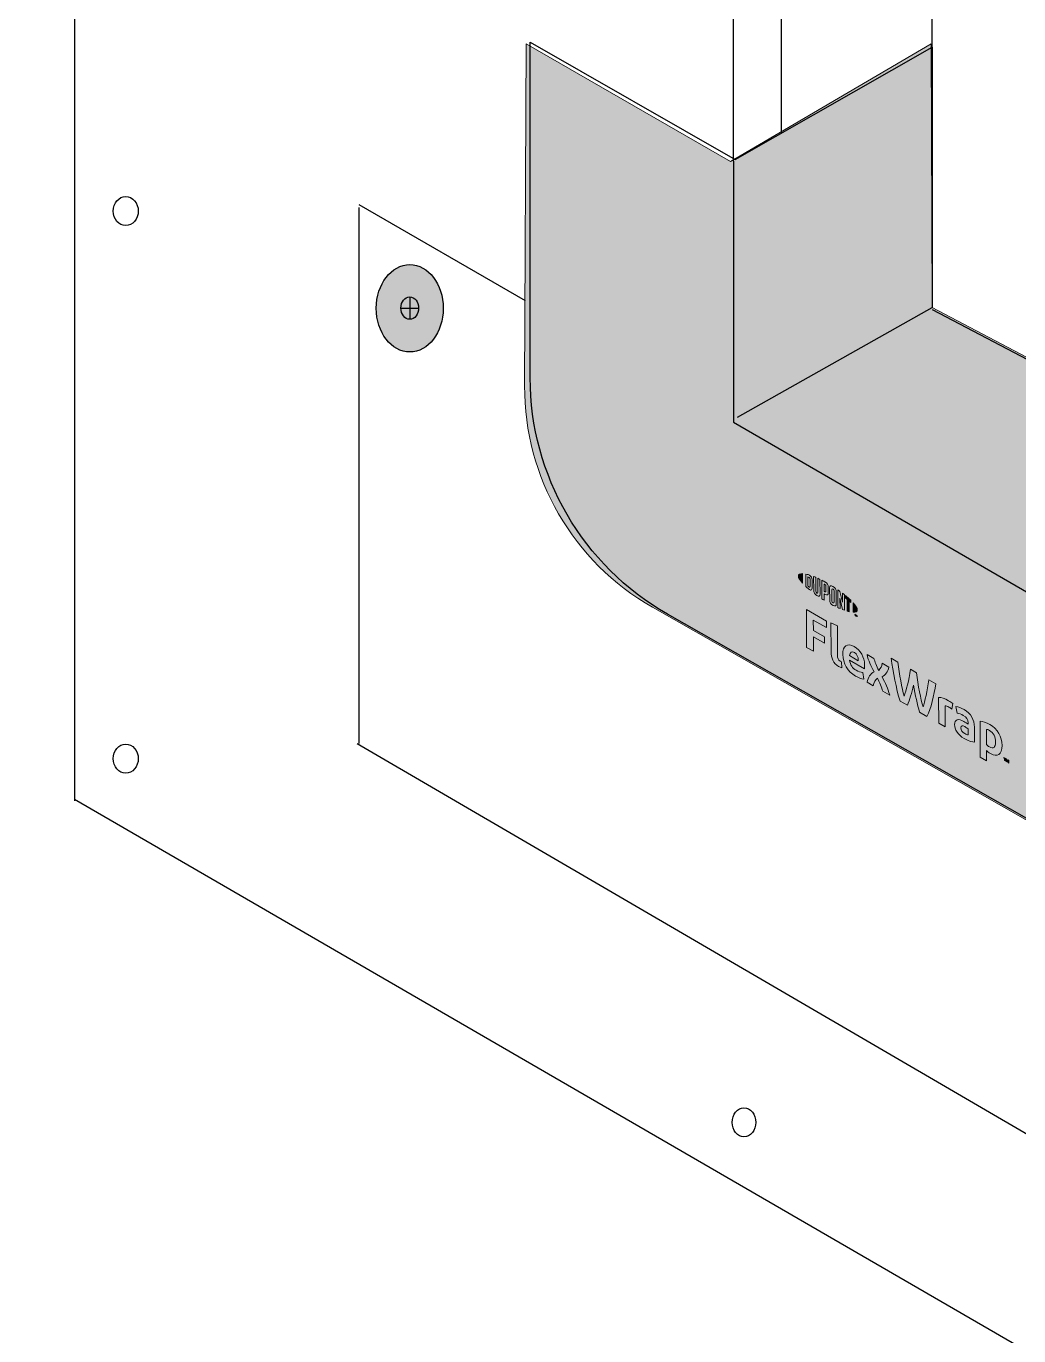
# Model space of a CAD drawing. Header units: inches. Extents: x -20.7 to 75.7, y -15.1 to 19.1.
# Drawn here: x 10.378 to 11.888, y 5.288 to 7.279 of the extents above; entities that cross this region are included whole.
import ezdxf

# ---------------------------------------------------------------- set-up
doc = ezdxf.new("R2010")
doc.units = ezdxf.units.IN
doc.header["$MEASUREMENT"] = 0
for name, color, linetype, lineweight in [('.ATI-HATCH', 7, 'Continuous', 0), ('G-ANNO-TTLB', 7, 'Continuous', 0), ('TYVEK', 7, 'Continuous', 0)]:
    doc.layers.add(name, color=color, linetype=linetype, lineweight=lineweight)

# ---------------------------------------------------------------- blocks, each defined once
blk = doc.blocks.new('Block_55')
at = {"layer": 'TYVEK', "color": 252, "lineweight": 25, "true_color": 0x838484}
for centre in [(10.5293, 6.9979), (10.5293, 6.1656)]:
    blk.add_ellipse(centre, major_axis=(0, 0.0221), ratio=0.86328, dxfattribs=at)
blk = doc.blocks.new('Block_79')
at = {"layer": 'TYVEK', "color": 18, "lineweight": 25, "true_color": 0x000000}
for points in [[(10.4677, 7.168)], [(11.7966, 6.3987)]]:
    blk.add_lwpolyline(points, dxfattribs=at)
blk = doc.blocks.new('Block_81')
at = {"layer": 'TYVEK', "true_color": 0x000000, "transparency": 33554687}
h = blk.add_hatch(color=18, dxfattribs=at)
h.dxf.hatch_style = 2
edge = h.paths.add_edge_path()
edge.add_spline(control_points=[(11.5649, 6.3346), (11.5649, 6.3346), (11.5648, 6.3921), (11.5648, 6.3921), (11.5648, 6.3921), (11.5952, 6.3747), (11.5952, 6.3747), (11.5952, 6.3747), (11.5952, 6.3647), (11.5952, 6.3647), (11.5952, 6.3647), (11.575, 6.3763), (11.575, 6.3763), (11.575, 6.3763), (11.5751, 6.3606), (11.5751, 6.3606), (11.5751, 6.3606), (11.592, 6.3509), (11.592, 6.3509), (11.592, 6.3509), (11.592, 6.3409), (11.592, 6.3409), (11.592, 6.3409), (11.5751, 6.3506), (11.5751, 6.3506), (11.5751, 6.3506), (11.5751, 6.3288), (11.5751, 6.3288), (11.5751, 6.3288), (11.5649, 6.3346), (11.5649, 6.3346)], knot_values=[0, 0, 0, 0, 1, 1, 1, 2, 2, 2, 3, 3, 3, 4, 4, 4, 5, 5, 5, 6, 6, 6, 7, 7, 7, 8, 8, 8, 9, 9, 9, 10, 10, 10, 10], degree=3, periodic=0)
h = blk.add_hatch(color=18, dxfattribs=at)
h.dxf.hatch_style = 2
edge = h.paths.add_edge_path()
edge.add_spline(control_points=[(11.6118, 6.3229), (11.6118, 6.3185), (11.6128, 6.3155), (11.6157, 6.3139), (11.6164, 6.3135), (11.6171, 6.3131), (11.6177, 6.3129), (11.6177, 6.3129), (11.6185, 6.3036), (11.6185, 6.3036), (11.6171, 6.304), (11.6149, 6.305), (11.6135, 6.3058), (11.6053, 6.3105), (11.602, 6.3185), (11.602, 6.3284), (11.602, 6.3284), (11.6019, 6.3722), (11.6019, 6.3722), (11.6019, 6.3722), (11.6117, 6.3673), (11.6117, 6.3673), (11.6117, 6.3673), (11.6118, 6.3229), (11.6118, 6.3229)], knot_values=[0, 0, 0, 0, 1, 1, 1, 2, 2, 2, 3, 3, 3, 4, 4, 4, 5, 5, 5, 6, 6, 6, 7, 7, 7, 8, 8, 8, 8], degree=3, periodic=0)
h = blk.add_hatch(color=18, dxfattribs=at)
h.dxf.hatch_style = 2
edge = h.paths.add_edge_path()
edge.add_spline(control_points=[(11.63, 6.3222), (11.63, 6.3222), (11.6435, 6.3144), (11.6435, 6.3144), (11.6435, 6.3144), (11.6435, 6.3154), (11.6435, 6.3154), (11.6435, 6.32), (11.6414, 6.3246), (11.6375, 6.3269), (11.6333, 6.3292), (11.6306, 6.3274), (11.63, 6.3222)], knot_values=[0, 0, 0, 0, 1, 1, 1, 2, 2, 2, 3, 3, 3, 4, 4, 4, 4], degree=3, periodic=0)
edge = h.paths.add_edge_path()
edge.add_spline(control_points=[(11.6517, 6.2866), (11.6485, 6.2868), (11.6439, 6.2883), (11.6392, 6.291), (11.6277, 6.2976), (11.6199, 6.3105), (11.6198, 6.3241), (11.6198, 6.3372), (11.627, 6.3419), (11.6374, 6.3359), (11.6468, 6.3305), (11.6529, 6.3194), (11.653, 6.3084), (11.653, 6.3059), (11.6528, 6.3039), (11.6527, 6.3023), (11.6527, 6.3023), (11.6302, 6.3152), (11.6302, 6.3152), (11.6311, 6.3081), (11.6345, 6.3032), (11.6402, 6.3), (11.6437, 6.298), (11.647, 6.2969), (11.6501, 6.2967), (11.6501, 6.2967), (11.6517, 6.2866), (11.6517, 6.2866)], knot_values=[0, 0, 0, 0, 1, 1, 1, 2, 2, 2, 3, 3, 3, 4, 4, 4, 5, 5, 5, 6, 6, 6, 7, 7, 7, 8, 8, 8, 9, 9, 9, 9], degree=3, periodic=0)
h = blk.add_hatch(color=18, dxfattribs=at)
h.dxf.hatch_style = 2
edge = h.paths.add_edge_path()
edge.add_spline(control_points=[(11.6675, 6.2977), (11.6627, 6.3065), (11.6589, 6.3144), (11.6567, 6.3239), (11.6567, 6.3239), (11.6673, 6.3178), (11.6673, 6.3178), (11.6682, 6.3135), (11.6714, 6.3062), (11.6745, 6.2997), (11.6772, 6.3027), (11.6794, 6.3062), (11.6799, 6.3105), (11.6799, 6.3105), (11.6899, 6.3048), (11.6899, 6.3048), (11.6881, 6.2973), (11.6849, 6.2931), (11.6796, 6.2899), (11.6848, 6.2803), (11.6883, 6.2725), (11.6912, 6.2621), (11.6912, 6.2621), (11.6806, 6.2682), (11.6806, 6.2682), (11.6791, 6.2737), (11.6755, 6.2819), (11.6725, 6.2881), (11.6698, 6.2852), (11.6672, 6.2817), (11.6663, 6.2764), (11.6663, 6.2764), (11.6567, 6.2819), (11.6567, 6.2819), (11.6585, 6.2894), (11.6618, 6.2941), (11.6675, 6.2977)], knot_values=[0, 0, 0, 0, 1, 1, 1, 2, 2, 2, 3, 3, 3, 4, 4, 4, 5, 5, 5, 6, 6, 6, 7, 7, 7, 8, 8, 8, 9, 9, 9, 10, 10, 10, 11, 11, 11, 12, 12, 12, 12], degree=3, periodic=0)
h = blk.add_hatch(color=18, dxfattribs=at)
h.dxf.hatch_style = 2
edge = h.paths.add_edge_path()
edge.add_spline(control_points=[(11.7508, 6.2853), (11.7508, 6.2853), (11.7612, 6.2793), (11.7612, 6.2793), (11.7586, 6.2618), (11.7539, 6.2419), (11.7479, 6.2296), (11.7479, 6.2296), (11.7367, 6.236), (11.7367, 6.236), (11.7332, 6.2483), (11.7301, 6.2621), (11.7274, 6.2771), (11.7247, 6.2652), (11.7217, 6.2549), (11.7181, 6.2467), (11.7181, 6.2467), (11.7069, 6.2531), (11.7069, 6.2531), (11.7012, 6.2721), (11.6961, 6.2976), (11.6934, 6.3183), (11.6934, 6.3183), (11.7037, 6.3124), (11.7037, 6.3124), (11.706, 6.2938), (11.71, 6.272), (11.713, 6.2607), (11.716, 6.2686), (11.7207, 6.2847), (11.7228, 6.3014), (11.7228, 6.3014), (11.7319, 6.2962), (11.7319, 6.2962), (11.7341, 6.2771), (11.7387, 6.2555), (11.7419, 6.2441), (11.7447, 6.2521), (11.7487, 6.2692), (11.7508, 6.2853)], knot_values=[0, 0, 0, 0, 1, 1, 1, 2, 2, 2, 3, 3, 3, 4, 4, 4, 5, 5, 5, 6, 6, 6, 7, 7, 7, 8, 8, 8, 9, 9, 9, 10, 10, 10, 11, 11, 11, 12, 12, 12, 13, 13, 13, 13], degree=3, periodic=0)
h = blk.add_hatch(color=18, dxfattribs=at)
h.dxf.hatch_style = 2
edge = h.paths.add_edge_path()
edge.add_spline(control_points=[(11.7806, 6.2537), (11.7832, 6.2522), (11.7856, 6.2505), (11.787, 6.2493), (11.787, 6.2493), (11.7856, 6.2408), (11.7856, 6.2408), (11.7844, 6.242), (11.7829, 6.243), (11.7814, 6.2439), (11.7788, 6.2454), (11.777, 6.2459), (11.7755, 6.2459), (11.7755, 6.2459), (11.7756, 6.2137), (11.7756, 6.2137), (11.7756, 6.2137), (11.7657, 6.2193), (11.7657, 6.2193), (11.7657, 6.2193), (11.7656, 6.2587), (11.7656, 6.2587), (11.7695, 6.2587), (11.7755, 6.2567), (11.7806, 6.2537)], knot_values=[0, 0, 0, 0, 1, 1, 1, 2, 2, 2, 3, 3, 3, 4, 4, 4, 5, 5, 5, 6, 6, 6, 7, 7, 7, 8, 8, 8, 8], degree=3, periodic=0)
h = blk.add_hatch(color=18, dxfattribs=at)
h.dxf.hatch_style = 2
edge = h.paths.add_edge_path()
edge.add_spline(control_points=[(11.8105, 6.2019), (11.8105, 6.2019), (11.8105, 6.2107), (11.8105, 6.2107), (11.8089, 6.212), (11.8072, 6.2133), (11.8054, 6.2143), (11.8022, 6.2161), (11.7996, 6.2161), (11.7996, 6.2123), (11.7996, 6.2088), (11.8018, 6.2058), (11.8055, 6.2036), (11.8077, 6.2024), (11.8095, 6.2019), (11.8105, 6.2019)], knot_values=[0, 0, 0, 0, 1, 1, 1, 2, 2, 2, 3, 3, 3, 4, 4, 4, 5, 5, 5, 5], degree=3, periodic=0)
edge = h.paths.add_edge_path()
edge.add_spline(control_points=[(11.8046, 6.1961), (11.7948, 6.2017), (11.7899, 6.21), (11.7899, 6.2174), (11.7898, 6.2255), (11.7956, 6.227), (11.8041, 6.2221), (11.8061, 6.221), (11.8087, 6.2192), (11.8105, 6.2178), (11.8105, 6.2178), (11.8105, 6.2198), (11.8105, 6.2198), (11.8105, 6.2248), (11.808, 6.2286), (11.8032, 6.2314), (11.8001, 6.2332), (11.7967, 6.2345), (11.7938, 6.2348), (11.7938, 6.2348), (11.792, 6.2447), (11.792, 6.2447), (11.7951, 6.2444), (11.8, 6.2426), (11.8043, 6.2401), (11.8148, 6.2341), (11.82, 6.2247), (11.82, 6.2136), (11.82, 6.2136), (11.8201, 6.1908), (11.8201, 6.1908), (11.8172, 6.1907), (11.8117, 6.192), (11.8046, 6.1961)], knot_values=[0, 0, 0, 0, 1, 1, 1, 2, 2, 2, 3, 3, 3, 4, 4, 4, 5, 5, 5, 6, 6, 6, 7, 7, 7, 8, 8, 8, 9, 9, 9, 10, 10, 10, 11, 11, 11, 11], degree=3, periodic=0)
h = blk.add_hatch(color=18, dxfattribs=at)
h.dxf.hatch_style = 2
edge = h.paths.add_edge_path()
edge.add_spline(control_points=[(11.843, 6.1834), (11.8492, 6.1798), (11.8521, 6.1825), (11.8521, 6.191), (11.8521, 6.1984), (11.8494, 6.2049), (11.8429, 6.2086), (11.8411, 6.2096), (11.8398, 6.2099), (11.8383, 6.2101), (11.8383, 6.2101), (11.8384, 6.1871), (11.8384, 6.1871), (11.8397, 6.1857), (11.8409, 6.1846), (11.843, 6.1834)], knot_values=[0, 0, 0, 0, 1, 1, 1, 2, 2, 2, 3, 3, 3, 4, 4, 4, 5, 5, 5, 5], degree=3, periodic=0)
edge = h.paths.add_edge_path()
edge.add_spline(control_points=[(11.8444, 6.1734), (11.8419, 6.1748), (11.8402, 6.1761), (11.8384, 6.1779), (11.8384, 6.1779), (11.8384, 6.1622), (11.8384, 6.1622), (11.8384, 6.1622), (11.8287, 6.1679), (11.8287, 6.1679), (11.8287, 6.1679), (11.8286, 6.2227), (11.8286, 6.2227), (11.8326, 6.2225), (11.8383, 6.2206), (11.8434, 6.2177), (11.8551, 6.211), (11.8621, 6.1987), (11.8621, 6.1856), (11.8621, 6.1721), (11.8555, 6.167), (11.8444, 6.1734)], knot_values=[0, 0, 0, 0, 1, 1, 1, 2, 2, 2, 3, 3, 3, 4, 4, 4, 5, 5, 5, 6, 6, 6, 7, 7, 7, 7], degree=3, periodic=0)
h = blk.add_hatch(color=18, dxfattribs=at)
h.dxf.hatch_style = 2
edge = h.paths.add_edge_path()
edge.add_spline(control_points=[(11.8691, 6.165), (11.8695, 6.1637), (11.8699, 6.1628), (11.8703, 6.1618), (11.8707, 6.1623), (11.871, 6.1629), (11.8713, 6.1637), (11.8713, 6.1637), (11.8724, 6.1631), (11.8724, 6.1631), (11.8724, 6.1631), (11.8724, 6.1588), (11.8724, 6.1588), (11.8724, 6.1588), (11.8715, 6.1594), (11.8715, 6.1594), (11.8715, 6.1594), (11.8715, 6.1613), (11.8715, 6.1613), (11.8715, 6.1613), (11.8715, 6.162), (11.8715, 6.162), (11.8712, 6.1615), (11.8709, 6.161), (11.8706, 6.1606), (11.8706, 6.1606), (11.8699, 6.161), (11.8699, 6.161), (11.8696, 6.1618), (11.8693, 6.1626), (11.869, 6.1635), (11.869, 6.1635), (11.869, 6.1627), (11.869, 6.1627), (11.869, 6.1627), (11.869, 6.1608), (11.869, 6.1608), (11.869, 6.1608), (11.8681, 6.1613), (11.8681, 6.1613), (11.8681, 6.1613), (11.8681, 6.1655), (11.8681, 6.1655), (11.8681, 6.1655), (11.8691, 6.165), (11.8691, 6.165)], knot_values=[0, 0, 0, 0, 1, 1, 1, 2, 2, 2, 3, 3, 3, 4, 4, 4, 5, 5, 5, 6, 6, 6, 7, 7, 7, 8, 8, 8, 9, 9, 9, 10, 10, 10, 11, 11, 11, 12, 12, 12, 13, 13, 13, 14, 14, 14, 15, 15, 15, 15], degree=3, periodic=0)
edge = h.paths.add_edge_path()
edge.add_spline(control_points=[(11.8657, 6.166), (11.8657, 6.166), (11.8647, 6.1665), (11.8647, 6.1665), (11.8647, 6.1665), (11.8647, 6.1675), (11.8647, 6.1675), (11.8647, 6.1675), (11.8677, 6.1658), (11.8677, 6.1658), (11.8677, 6.1658), (11.8677, 6.1648), (11.8677, 6.1648), (11.8677, 6.1648), (11.8667, 6.1654), (11.8667, 6.1654), (11.8667, 6.1654), (11.8667, 6.1621), (11.8667, 6.1621), (11.8667, 6.1621), (11.8657, 6.1627), (11.8657, 6.1627), (11.8657, 6.1627), (11.8657, 6.166), (11.8657, 6.166)], knot_values=[0, 0, 0, 0, 1, 1, 1, 2, 2, 2, 3, 3, 3, 4, 4, 4, 5, 5, 5, 6, 6, 6, 7, 7, 7, 8, 8, 8, 8], degree=3, periodic=0)
at = {"layer": 'TYVEK'}
for points, knots in [([(11.5649, 6.3346), (11.5649, 6.3346), (11.5648, 6.3921), (11.5648, 6.3921), (11.5648, 6.3921), (11.5952, 6.3747), (11.5952, 6.3747), (11.5952, 6.3747), (11.5952, 6.3647), (11.5952, 6.3647), (11.5952, 6.3647), (11.575, 6.3763), (11.575, 6.3763), (11.575, 6.3763), (11.5751, 6.3606), (11.5751, 6.3606), (11.5751, 6.3606), (11.592, 6.3509), (11.592, 6.3509), (11.592, 6.3509), (11.592, 6.3409), (11.592, 6.3409), (11.592, 6.3409), (11.5751, 6.3506), (11.5751, 6.3506), (11.5751, 6.3506), (11.5751, 6.3288), (11.5751, 6.3288), (11.5751, 6.3288), (11.5649, 6.3346), (11.5649, 6.3346)], [0, 0, 0, 0, 1, 1, 1, 2, 2, 2, 3, 3, 3, 4, 4, 4, 5, 5, 5, 6, 6, 6, 7, 7, 7, 8, 8, 8, 9, 9, 9, 10, 10, 10, 10]), ([(11.6118, 6.3229), (11.6118, 6.3185), (11.6128, 6.3155), (11.6157, 6.3139), (11.6164, 6.3135), (11.6171, 6.3131), (11.6177, 6.3129), (11.6177, 6.3129), (11.6185, 6.3036), (11.6185, 6.3036), (11.6171, 6.304), (11.6149, 6.305), (11.6135, 6.3058), (11.6053, 6.3105), (11.602, 6.3185), (11.602, 6.3284), (11.602, 6.3284), (11.6019, 6.3722), (11.6019, 6.3722), (11.6019, 6.3722), (11.6117, 6.3673), (11.6117, 6.3673), (11.6117, 6.3673), (11.6118, 6.3229), (11.6118, 6.3229)], [0, 0, 0, 0, 1, 1, 1, 2, 2, 2, 3, 3, 3, 4, 4, 4, 5, 5, 5, 6, 6, 6, 7, 7, 7, 8, 8, 8, 8]), ([(11.6517, 6.2866), (11.6485, 6.2868), (11.6439, 6.2883), (11.6392, 6.291), (11.6277, 6.2976), (11.6199, 6.3105), (11.6198, 6.3241), (11.6198, 6.3372), (11.627, 6.3419), (11.6374, 6.3359), (11.6468, 6.3305), (11.6529, 6.3194), (11.653, 6.3084), (11.653, 6.3059), (11.6528, 6.3039), (11.6527, 6.3023), (11.6527, 6.3023), (11.6302, 6.3152), (11.6302, 6.3152), (11.6311, 6.3081), (11.6345, 6.3032), (11.6402, 6.3), (11.6437, 6.298), (11.647, 6.2969), (11.6501, 6.2967), (11.6501, 6.2967), (11.6517, 6.2866), (11.6517, 6.2866)], [0, 0, 0, 0, 1, 1, 1, 2, 2, 2, 3, 3, 3, 4, 4, 4, 5, 5, 5, 6, 6, 6, 7, 7, 7, 8, 8, 8, 9, 9, 9, 9]), ([(11.63, 6.3222), (11.63, 6.3222), (11.6435, 6.3144), (11.6435, 6.3144), (11.6435, 6.3144), (11.6435, 6.3154), (11.6435, 6.3154), (11.6435, 6.32), (11.6414, 6.3246), (11.6375, 6.3269), (11.6333, 6.3292), (11.6306, 6.3274), (11.63, 6.3222)], [0, 0, 0, 0, 1, 1, 1, 2, 2, 2, 3, 3, 3, 4, 4, 4, 4]), ([(11.6675, 6.2977), (11.6627, 6.3065), (11.6589, 6.3144), (11.6567, 6.3239), (11.6567, 6.3239), (11.6673, 6.3178), (11.6673, 6.3178), (11.6682, 6.3135), (11.6714, 6.3062), (11.6745, 6.2997), (11.6772, 6.3027), (11.6794, 6.3062), (11.6799, 6.3105), (11.6799, 6.3105), (11.6899, 6.3048), (11.6899, 6.3048), (11.6881, 6.2973), (11.6849, 6.2931), (11.6796, 6.2899), (11.6848, 6.2803), (11.6883, 6.2725), (11.6912, 6.2621), (11.6912, 6.2621), (11.6806, 6.2682), (11.6806, 6.2682), (11.6791, 6.2737), (11.6755, 6.2819), (11.6725, 6.2881), (11.6698, 6.2852), (11.6672, 6.2817), (11.6663, 6.2764), (11.6663, 6.2764), (11.6567, 6.2819), (11.6567, 6.2819), (11.6585, 6.2894), (11.6618, 6.2941), (11.6675, 6.2977)], [0, 0, 0, 0, 1, 1, 1, 2, 2, 2, 3, 3, 3, 4, 4, 4, 5, 5, 5, 6, 6, 6, 7, 7, 7, 8, 8, 8, 9, 9, 9, 10, 10, 10, 11, 11, 11, 12, 12, 12, 12]), ([(11.7508, 6.2853), (11.7508, 6.2853), (11.7612, 6.2793), (11.7612, 6.2793), (11.7586, 6.2618), (11.7539, 6.2419), (11.7479, 6.2296), (11.7479, 6.2296), (11.7367, 6.236), (11.7367, 6.236), (11.7332, 6.2483), (11.7301, 6.2621), (11.7274, 6.2771), (11.7247, 6.2652), (11.7217, 6.2549), (11.7181, 6.2467), (11.7181, 6.2467), (11.7069, 6.2531), (11.7069, 6.2531), (11.7012, 6.2721), (11.6961, 6.2976), (11.6934, 6.3183), (11.6934, 6.3183), (11.7037, 6.3124), (11.7037, 6.3124), (11.706, 6.2938), (11.71, 6.272), (11.713, 6.2607), (11.716, 6.2686), (11.7207, 6.2847), (11.7228, 6.3014), (11.7228, 6.3014), (11.7319, 6.2962), (11.7319, 6.2962), (11.7341, 6.2771), (11.7387, 6.2555), (11.7419, 6.2441), (11.7447, 6.2521), (11.7487, 6.2692), (11.7508, 6.2853)], [0, 0, 0, 0, 1, 1, 1, 2, 2, 2, 3, 3, 3, 4, 4, 4, 5, 5, 5, 6, 6, 6, 7, 7, 7, 8, 8, 8, 9, 9, 9, 10, 10, 10, 11, 11, 11, 12, 12, 12, 13, 13, 13, 13]), ([(11.7806, 6.2537), (11.7832, 6.2522), (11.7856, 6.2505), (11.787, 6.2493), (11.787, 6.2493), (11.7856, 6.2408), (11.7856, 6.2408), (11.7844, 6.242), (11.7829, 6.243), (11.7814, 6.2439), (11.7788, 6.2454), (11.777, 6.2459), (11.7755, 6.2459), (11.7755, 6.2459), (11.7756, 6.2137), (11.7756, 6.2137), (11.7756, 6.2137), (11.7657, 6.2193), (11.7657, 6.2193), (11.7657, 6.2193), (11.7656, 6.2587), (11.7656, 6.2587), (11.7695, 6.2587), (11.7755, 6.2567), (11.7806, 6.2537)], [0, 0, 0, 0, 1, 1, 1, 2, 2, 2, 3, 3, 3, 4, 4, 4, 5, 5, 5, 6, 6, 6, 7, 7, 7, 8, 8, 8, 8]), ([(11.8046, 6.1961), (11.7948, 6.2017), (11.7899, 6.21), (11.7899, 6.2174), (11.7898, 6.2255), (11.7956, 6.227), (11.8041, 6.2221), (11.8061, 6.221), (11.8087, 6.2192), (11.8105, 6.2178), (11.8105, 6.2178), (11.8105, 6.2198), (11.8105, 6.2198), (11.8105, 6.2248), (11.808, 6.2286), (11.8032, 6.2314), (11.8001, 6.2332), (11.7967, 6.2345), (11.7938, 6.2348), (11.7938, 6.2348), (11.792, 6.2447), (11.792, 6.2447), (11.7951, 6.2444), (11.8, 6.2426), (11.8043, 6.2401), (11.8148, 6.2341), (11.82, 6.2247), (11.82, 6.2136), (11.82, 6.2136), (11.8201, 6.1908), (11.8201, 6.1908), (11.8172, 6.1907), (11.8117, 6.192), (11.8046, 6.1961)], [0, 0, 0, 0, 1, 1, 1, 2, 2, 2, 3, 3, 3, 4, 4, 4, 5, 5, 5, 6, 6, 6, 7, 7, 7, 8, 8, 8, 9, 9, 9, 10, 10, 10, 11, 11, 11, 11]), ([(11.8105, 6.2019), (11.8105, 6.2019), (11.8105, 6.2107), (11.8105, 6.2107), (11.8089, 6.212), (11.8072, 6.2133), (11.8054, 6.2143), (11.8022, 6.2161), (11.7996, 6.2161), (11.7996, 6.2123), (11.7996, 6.2088), (11.8018, 6.2058), (11.8055, 6.2036), (11.8077, 6.2024), (11.8095, 6.2019), (11.8105, 6.2019)], [0, 0, 0, 0, 1, 1, 1, 2, 2, 2, 3, 3, 3, 4, 4, 4, 5, 5, 5, 5]), ([(11.8444, 6.1734), (11.8419, 6.1748), (11.8402, 6.1761), (11.8384, 6.1779), (11.8384, 6.1779), (11.8384, 6.1622), (11.8384, 6.1622), (11.8384, 6.1622), (11.8287, 6.1679), (11.8287, 6.1679), (11.8287, 6.1679), (11.8286, 6.2227), (11.8286, 6.2227), (11.8326, 6.2225), (11.8383, 6.2206), (11.8434, 6.2177), (11.8551, 6.211), (11.8621, 6.1987), (11.8621, 6.1856), (11.8621, 6.1721), (11.8555, 6.167), (11.8444, 6.1734)], [0, 0, 0, 0, 1, 1, 1, 2, 2, 2, 3, 3, 3, 4, 4, 4, 5, 5, 5, 6, 6, 6, 7, 7, 7, 7]), ([(11.843, 6.1834), (11.8492, 6.1798), (11.8521, 6.1825), (11.8521, 6.191), (11.8521, 6.1984), (11.8494, 6.2049), (11.8429, 6.2086), (11.8411, 6.2096), (11.8398, 6.2099), (11.8383, 6.2101), (11.8383, 6.2101), (11.8384, 6.1871), (11.8384, 6.1871), (11.8397, 6.1857), (11.8409, 6.1846), (11.843, 6.1834)], [0, 0, 0, 0, 1, 1, 1, 2, 2, 2, 3, 3, 3, 4, 4, 4, 5, 5, 5, 5]), ([(11.8657, 6.166), (11.8657, 6.166), (11.8647, 6.1665), (11.8647, 6.1665), (11.8647, 6.1665), (11.8647, 6.1675), (11.8647, 6.1675), (11.8647, 6.1675), (11.8677, 6.1658), (11.8677, 6.1658), (11.8677, 6.1658), (11.8677, 6.1648), (11.8677, 6.1648), (11.8677, 6.1648), (11.8667, 6.1654), (11.8667, 6.1654), (11.8667, 6.1654), (11.8667, 6.1621), (11.8667, 6.1621), (11.8667, 6.1621), (11.8657, 6.1627), (11.8657, 6.1627), (11.8657, 6.1627), (11.8657, 6.166), (11.8657, 6.166)], [0, 0, 0, 0, 1, 1, 1, 2, 2, 2, 3, 3, 3, 4, 4, 4, 5, 5, 5, 6, 6, 6, 7, 7, 7, 8, 8, 8, 8]), ([(11.8691, 6.165), (11.8695, 6.1637), (11.8699, 6.1628), (11.8703, 6.1618), (11.8707, 6.1623), (11.871, 6.1629), (11.8713, 6.1637), (11.8713, 6.1637), (11.8724, 6.1631), (11.8724, 6.1631), (11.8724, 6.1631), (11.8724, 6.1588), (11.8724, 6.1588), (11.8724, 6.1588), (11.8715, 6.1594), (11.8715, 6.1594), (11.8715, 6.1594), (11.8715, 6.1613), (11.8715, 6.1613), (11.8715, 6.1613), (11.8715, 6.162), (11.8715, 6.162), (11.8712, 6.1615), (11.8709, 6.161), (11.8706, 6.1606), (11.8706, 6.1606), (11.8699, 6.161), (11.8699, 6.161), (11.8696, 6.1618), (11.8693, 6.1626), (11.869, 6.1635), (11.869, 6.1635), (11.869, 6.1627), (11.869, 6.1627), (11.869, 6.1627), (11.869, 6.1608), (11.869, 6.1608), (11.869, 6.1608), (11.8681, 6.1613), (11.8681, 6.1613), (11.8681, 6.1613), (11.8681, 6.1655), (11.8681, 6.1655), (11.8681, 6.1655), (11.8691, 6.165), (11.8691, 6.165)], [0, 0, 0, 0, 1, 1, 1, 2, 2, 2, 3, 3, 3, 4, 4, 4, 5, 5, 5, 6, 6, 6, 7, 7, 7, 8, 8, 8, 9, 9, 9, 10, 10, 10, 11, 11, 11, 12, 12, 12, 13, 13, 13, 14, 14, 14, 15, 15, 15, 15])]:
    blk.add_open_spline(points, degree=3, knots=knots, dxfattribs=at)
blk = doc.blocks.new('Block_82')
at = {"layer": 'TYVEK', "true_color": 0x000000, "transparency": 33554687}
h = blk.add_hatch(color=18, dxfattribs=at)
h.dxf.hatch_style = 2
edge = h.paths.add_edge_path()
edge.add_spline(control_points=[(11.5523, 6.4432), (11.5523, 6.4406), (11.5545, 6.4368), (11.5584, 6.4325), (11.5584, 6.4325), (11.5584, 6.4469), (11.5584, 6.4469), (11.5545, 6.447), (11.5523, 6.4458), (11.5523, 6.4432)], knot_values=[0, 0, 0, 0, 1, 1, 1, 2, 2, 2, 3, 3, 3, 3], degree=3, periodic=0)
h = blk.add_hatch(color=18, dxfattribs=at)
h.dxf.hatch_style = 2
edge = h.paths.add_edge_path()
edge.add_spline(control_points=[(11.5701, 6.4271), (11.5701, 6.426), (11.5695, 6.426), (11.5688, 6.4264), (11.5683, 6.4267), (11.5674, 6.4274), (11.5668, 6.428), (11.5668, 6.428), (11.5667, 6.4418), (11.5667, 6.4418), (11.5674, 6.4416), (11.5682, 6.4413), (11.5688, 6.441), (11.5695, 6.4406), (11.57, 6.4399), (11.57, 6.4388), (11.57, 6.4388), (11.5701, 6.4271), (11.5701, 6.4271)], knot_values=[0, 0, 0, 0, 1, 1, 1, 2, 2, 2, 3, 3, 3, 4, 4, 4, 5, 5, 5, 6, 6, 6, 6], degree=3, periodic=0)
edge = h.paths.add_edge_path()
edge.add_spline(control_points=[(11.5692, 6.4444), (11.5681, 6.445), (11.5666, 6.4455), (11.5637, 6.4461), (11.5637, 6.4461), (11.5638, 6.427), (11.5638, 6.427), (11.5663, 6.4247), (11.5682, 6.4231), (11.5693, 6.4225), (11.5718, 6.421), (11.5732, 6.422), (11.5732, 6.4248), (11.5732, 6.4248), (11.5731, 6.4375), (11.5731, 6.4375), (11.5731, 6.4404), (11.5717, 6.4429), (11.5692, 6.4444)], knot_values=[0, 0, 0, 0, 1, 1, 1, 2, 2, 2, 3, 3, 3, 4, 4, 4, 5, 5, 5, 6, 6, 6, 6], degree=3, periodic=0)
h = blk.add_hatch(color=18, dxfattribs=at)
h.dxf.hatch_style = 2
edge = h.paths.add_edge_path()
edge.add_spline(control_points=[(11.5819, 6.4181), (11.5819, 6.417), (11.5816, 6.4165), (11.5804, 6.4173), (11.5792, 6.4182), (11.5789, 6.4189), (11.5789, 6.4202), (11.5789, 6.4202), (11.5788, 6.4411), (11.5788, 6.4411), (11.578, 6.4414), (11.5763, 6.4421), (11.5755, 6.4424), (11.5755, 6.4424), (11.5756, 6.4214), (11.5756, 6.4214), (11.5756, 6.418), (11.577, 6.4159), (11.5804, 6.4135), (11.5834, 6.4113), (11.5853, 6.4121), (11.5853, 6.4158), (11.5853, 6.4158), (11.5852, 6.438), (11.5852, 6.438), (11.5846, 6.4384), (11.5825, 6.4394), (11.5818, 6.4397), (11.5818, 6.4397), (11.5819, 6.4181), (11.5819, 6.4181)], knot_values=[0, 0, 0, 0, 1, 1, 1, 2, 2, 2, 3, 3, 3, 4, 4, 4, 5, 5, 5, 6, 6, 6, 7, 7, 7, 8, 8, 8, 9, 9, 9, 10, 10, 10, 10], degree=3, periodic=0)
h = blk.add_hatch(color=18, dxfattribs=at)
h.dxf.hatch_style = 2
edge = h.paths.add_edge_path()
edge.add_spline(control_points=[(11.5943, 6.4201), (11.5943, 6.4189), (11.5939, 6.4185), (11.5926, 6.4193), (11.5926, 6.4193), (11.5914, 6.42), (11.5914, 6.42), (11.5914, 6.42), (11.5913, 6.431), (11.5913, 6.431), (11.5919, 6.4307), (11.5922, 6.4306), (11.5925, 6.4304), (11.594, 6.4295), (11.5943, 6.4287), (11.5943, 6.4275), (11.5943, 6.4275), (11.5943, 6.4201), (11.5943, 6.4201)], knot_values=[0, 0, 0, 0, 1, 1, 1, 2, 2, 2, 3, 3, 3, 4, 4, 4, 5, 5, 5, 6, 6, 6, 6], degree=3, periodic=0)
edge = h.paths.add_edge_path()
edge.add_spline(control_points=[(11.5927, 6.4342), (11.5921, 6.4345), (11.5899, 6.4357), (11.5879, 6.4367), (11.5879, 6.4367), (11.588, 6.4087), (11.588, 6.4087), (11.5887, 6.4082), (11.5904, 6.4071), (11.5914, 6.4065), (11.5914, 6.4065), (11.5914, 6.4161), (11.5914, 6.4161), (11.5914, 6.4161), (11.5927, 6.4153), (11.5927, 6.4153), (11.5963, 6.4133), (11.5978, 6.4142), (11.5978, 6.4178), (11.5978, 6.4178), (11.5977, 6.4261), (11.5977, 6.4261), (11.5977, 6.4296), (11.5961, 6.4323), (11.5927, 6.4342)], knot_values=[0, 0, 0, 0, 1, 1, 1, 2, 2, 2, 3, 3, 3, 4, 4, 4, 5, 5, 5, 6, 6, 6, 7, 7, 7, 8, 8, 8, 8], degree=3, periodic=0)
h = blk.add_hatch(color=18, dxfattribs=at)
h.dxf.hatch_style = 2
edge = h.paths.add_edge_path()
edge.add_spline(control_points=[(11.6065, 6.4033), (11.6065, 6.4022), (11.6062, 6.4018), (11.605, 6.4024), (11.6038, 6.4031), (11.6034, 6.4039), (11.6034, 6.4051), (11.6034, 6.4051), (11.6034, 6.4226), (11.6034, 6.4226), (11.6034, 6.4237), (11.6037, 6.4241), (11.605, 6.4234), (11.6062, 6.4227), (11.6065, 6.4219), (11.6065, 6.4208), (11.6065, 6.4208), (11.6065, 6.4033), (11.6065, 6.4033)], knot_values=[0, 0, 0, 0, 1, 1, 1, 2, 2, 2, 3, 3, 3, 4, 4, 4, 5, 5, 5, 6, 6, 6, 6], degree=3, periodic=0)
edge = h.paths.add_edge_path()
edge.add_spline(control_points=[(11.6049, 6.4273), (11.6018, 6.4293), (11.5999, 6.4288), (11.5999, 6.4251), (11.5999, 6.4251), (11.6, 6.4067), (11.6, 6.4067), (11.6, 6.4028), (11.6017, 6.4003), (11.605, 6.3985), (11.6083, 6.3968), (11.61, 6.3972), (11.61, 6.4014), (11.61, 6.4014), (11.6099, 6.4189), (11.6099, 6.4189), (11.6099, 6.4228), (11.6084, 6.4251), (11.6049, 6.4273)], knot_values=[0, 0, 0, 0, 1, 1, 1, 2, 2, 2, 3, 3, 3, 4, 4, 4, 5, 5, 5, 6, 6, 6, 6], degree=3, periodic=0)
h = blk.add_hatch(color=18, dxfattribs=at)
h.dxf.hatch_style = 2
edge = h.paths.add_edge_path()
edge.add_spline(control_points=[(11.6194, 6.4034), (11.6194, 6.4034), (11.6156, 6.4198), (11.6156, 6.4198), (11.6146, 6.4206), (11.6133, 6.4214), (11.6124, 6.4221), (11.6124, 6.4221), (11.6124, 6.3952), (11.6124, 6.3952), (11.6131, 6.3949), (11.6148, 6.3941), (11.6157, 6.3937), (11.6157, 6.3937), (11.6154, 6.4097), (11.6154, 6.4097), (11.6154, 6.4097), (11.6195, 6.3922), (11.6195, 6.3922), (11.6203, 6.3919), (11.6216, 6.3914), (11.6224, 6.3911), (11.6224, 6.3911), (11.6223, 6.4148), (11.6223, 6.4148), (11.6215, 6.4154), (11.6199, 6.4166), (11.6192, 6.4172), (11.6192, 6.4172), (11.6194, 6.4034), (11.6194, 6.4034)], knot_values=[0, 0, 0, 0, 1, 1, 1, 2, 2, 2, 3, 3, 3, 4, 4, 4, 5, 5, 5, 6, 6, 6, 7, 7, 7, 8, 8, 8, 9, 9, 9, 10, 10, 10, 10], degree=3, periodic=0)
h = blk.add_hatch(color=18, dxfattribs=at)
h.dxf.hatch_style = 2
edge = h.paths.add_edge_path()
edge.add_spline(control_points=[(11.624, 6.4097), (11.6249, 6.409), (11.6257, 6.4083), (11.6265, 6.4076), (11.6265, 6.4076), (11.6266, 6.3898), (11.6266, 6.3898), (11.6273, 6.3895), (11.6287, 6.3892), (11.6296, 6.3889), (11.6296, 6.3889), (11.6296, 6.405), (11.6296, 6.405), (11.6305, 6.4043), (11.6313, 6.4035), (11.6321, 6.4028), (11.6321, 6.4028), (11.6321, 6.4063), (11.6321, 6.4063), (11.6296, 6.4086), (11.6271, 6.4109), (11.624, 6.4134), (11.624, 6.4134), (11.624, 6.4097), (11.624, 6.4097)], knot_values=[0, 0, 0, 0, 1, 1, 1, 2, 2, 2, 3, 3, 3, 4, 4, 4, 5, 5, 5, 6, 6, 6, 7, 7, 7, 8, 8, 8, 8], degree=3, periodic=0)
h = blk.add_hatch(color=18, dxfattribs=at)
h.dxf.hatch_style = 2
edge = h.paths.add_edge_path()
edge.add_spline(control_points=[(11.6419, 6.3918), (11.6419, 6.3891), (11.6397, 6.3879), (11.6358, 6.388), (11.6358, 6.388), (11.6357, 6.4025), (11.6357, 6.4025), (11.6396, 6.3981), (11.6419, 6.3944), (11.6419, 6.3918)], knot_values=[0, 0, 0, 0, 1, 1, 1, 2, 2, 2, 3, 3, 3, 3], degree=3, periodic=0)
h = blk.add_hatch(color=18, dxfattribs=at)
h.dxf.hatch_style = 2
edge = h.paths.add_edge_path()
edge.add_spline(control_points=[(11.6401, 6.3841), (11.6401, 6.3841), (11.6404, 6.3839), (11.6404, 6.3839), (11.6404, 6.3839), (11.641, 6.3826), (11.641, 6.3826), (11.641, 6.3826), (11.6415, 6.3833), (11.6415, 6.3833), (11.6415, 6.3833), (11.6419, 6.3831), (11.6419, 6.3831), (11.6419, 6.3831), (11.6419, 6.381), (11.6419, 6.381), (11.6419, 6.381), (11.6416, 6.3812), (11.6416, 6.3812), (11.6416, 6.3812), (11.6416, 6.3827), (11.6416, 6.3827), (11.6416, 6.3827), (11.641, 6.382), (11.641, 6.382), (11.641, 6.382), (11.641, 6.382), (11.641, 6.382), (11.641, 6.382), (11.6404, 6.3833), (11.6404, 6.3833), (11.6404, 6.3833), (11.6404, 6.3819), (11.6404, 6.3819), (11.6404, 6.3819), (11.6401, 6.382), (11.6401, 6.382), (11.6401, 6.382), (11.6401, 6.3841), (11.6401, 6.3841)], knot_values=[0, 0, 0, 0, 1, 1, 1, 2, 2, 2, 3, 3, 3, 4, 4, 4, 5, 5, 5, 6, 6, 6, 7, 7, 7, 8, 8, 8, 9, 9, 9, 10, 10, 10, 11, 11, 11, 12, 12, 12, 13, 13, 13, 13], degree=3, periodic=0)
edge = h.paths.add_edge_path()
edge.add_spline(control_points=[(11.6388, 6.3845), (11.6388, 6.3845), (11.6382, 6.3848), (11.6382, 6.3848), (11.6382, 6.3848), (11.6382, 6.3852), (11.6382, 6.3852), (11.6382, 6.3852), (11.6397, 6.3843), (11.6397, 6.3843), (11.6397, 6.3843), (11.6397, 6.384), (11.6397, 6.384), (11.6397, 6.384), (11.6391, 6.3843), (11.6391, 6.3843), (11.6391, 6.3843), (11.6391, 6.3826), (11.6391, 6.3826), (11.6391, 6.3826), (11.6388, 6.3828), (11.6388, 6.3828), (11.6388, 6.3828), (11.6388, 6.3845), (11.6388, 6.3845)], knot_values=[0, 0, 0, 0, 1, 1, 1, 2, 2, 2, 3, 3, 3, 4, 4, 4, 5, 5, 5, 6, 6, 6, 7, 7, 7, 8, 8, 8, 8], degree=3, periodic=0)
at = {"layer": 'TYVEK'}
for points, knots in [([(11.5523, 6.4432), (11.5523, 6.4406), (11.5545, 6.4368), (11.5584, 6.4325), (11.5584, 6.4325), (11.5584, 6.4469), (11.5584, 6.4469), (11.5545, 6.447), (11.5523, 6.4458), (11.5523, 6.4432)], [0, 0, 0, 0, 1, 1, 1, 2, 2, 2, 3, 3, 3, 3]), ([(11.5692, 6.4444), (11.5681, 6.445), (11.5666, 6.4455), (11.5637, 6.4461), (11.5637, 6.4461), (11.5638, 6.427), (11.5638, 6.427), (11.5663, 6.4247), (11.5682, 6.4231), (11.5693, 6.4225), (11.5718, 6.421), (11.5732, 6.422), (11.5732, 6.4248), (11.5732, 6.4248), (11.5731, 6.4375), (11.5731, 6.4375), (11.5731, 6.4404), (11.5717, 6.4429), (11.5692, 6.4444)], [0, 0, 0, 0, 1, 1, 1, 2, 2, 2, 3, 3, 3, 4, 4, 4, 5, 5, 5, 6, 6, 6, 6]), ([(11.5701, 6.4271), (11.5701, 6.426), (11.5695, 6.426), (11.5688, 6.4264), (11.5683, 6.4267), (11.5674, 6.4274), (11.5668, 6.428), (11.5668, 6.428), (11.5667, 6.4418), (11.5667, 6.4418), (11.5674, 6.4416), (11.5682, 6.4413), (11.5688, 6.441), (11.5695, 6.4406), (11.57, 6.4399), (11.57, 6.4388), (11.57, 6.4388), (11.5701, 6.4271), (11.5701, 6.4271)], [0, 0, 0, 0, 1, 1, 1, 2, 2, 2, 3, 3, 3, 4, 4, 4, 5, 5, 5, 6, 6, 6, 6]), ([(11.5819, 6.4181), (11.5819, 6.417), (11.5816, 6.4165), (11.5804, 6.4173), (11.5792, 6.4182), (11.5789, 6.4189), (11.5789, 6.4202), (11.5789, 6.4202), (11.5788, 6.4411), (11.5788, 6.4411), (11.578, 6.4414), (11.5763, 6.4421), (11.5755, 6.4424), (11.5755, 6.4424), (11.5756, 6.4214), (11.5756, 6.4214), (11.5756, 6.418), (11.577, 6.4159), (11.5804, 6.4135), (11.5834, 6.4113), (11.5853, 6.4121), (11.5853, 6.4158), (11.5853, 6.4158), (11.5852, 6.438), (11.5852, 6.438), (11.5846, 6.4384), (11.5825, 6.4394), (11.5818, 6.4397), (11.5818, 6.4397), (11.5819, 6.4181), (11.5819, 6.4181)], [0, 0, 0, 0, 1, 1, 1, 2, 2, 2, 3, 3, 3, 4, 4, 4, 5, 5, 5, 6, 6, 6, 7, 7, 7, 8, 8, 8, 9, 9, 9, 10, 10, 10, 10]), ([(11.5927, 6.4342), (11.5921, 6.4345), (11.5899, 6.4357), (11.5879, 6.4367), (11.5879, 6.4367), (11.588, 6.4087), (11.588, 6.4087), (11.5887, 6.4082), (11.5904, 6.4071), (11.5914, 6.4065), (11.5914, 6.4065), (11.5914, 6.4161), (11.5914, 6.4161), (11.5914, 6.4161), (11.5927, 6.4153), (11.5927, 6.4153), (11.5963, 6.4133), (11.5978, 6.4142), (11.5978, 6.4178), (11.5978, 6.4178), (11.5977, 6.4261), (11.5977, 6.4261), (11.5977, 6.4296), (11.5961, 6.4323), (11.5927, 6.4342)], [0, 0, 0, 0, 1, 1, 1, 2, 2, 2, 3, 3, 3, 4, 4, 4, 5, 5, 5, 6, 6, 6, 7, 7, 7, 8, 8, 8, 8]), ([(11.5943, 6.4201), (11.5943, 6.4189), (11.5939, 6.4185), (11.5926, 6.4193), (11.5926, 6.4193), (11.5914, 6.42), (11.5914, 6.42), (11.5914, 6.42), (11.5913, 6.431), (11.5913, 6.431), (11.5919, 6.4307), (11.5922, 6.4306), (11.5925, 6.4304), (11.594, 6.4295), (11.5943, 6.4287), (11.5943, 6.4275), (11.5943, 6.4275), (11.5943, 6.4201), (11.5943, 6.4201)], [0, 0, 0, 0, 1, 1, 1, 2, 2, 2, 3, 3, 3, 4, 4, 4, 5, 5, 5, 6, 6, 6, 6]), ([(11.6049, 6.4273), (11.6018, 6.4293), (11.5999, 6.4288), (11.5999, 6.4251), (11.5999, 6.4251), (11.6, 6.4067), (11.6, 6.4067), (11.6, 6.4028), (11.6017, 6.4003), (11.605, 6.3985), (11.6083, 6.3968), (11.61, 6.3972), (11.61, 6.4014), (11.61, 6.4014), (11.6099, 6.4189), (11.6099, 6.4189), (11.6099, 6.4228), (11.6084, 6.4251), (11.6049, 6.4273)], [0, 0, 0, 0, 1, 1, 1, 2, 2, 2, 3, 3, 3, 4, 4, 4, 5, 5, 5, 6, 6, 6, 6]), ([(11.6065, 6.4033), (11.6065, 6.4022), (11.6062, 6.4018), (11.605, 6.4024), (11.6038, 6.4031), (11.6034, 6.4039), (11.6034, 6.4051), (11.6034, 6.4051), (11.6034, 6.4226), (11.6034, 6.4226), (11.6034, 6.4237), (11.6037, 6.4241), (11.605, 6.4234), (11.6062, 6.4227), (11.6065, 6.4219), (11.6065, 6.4208), (11.6065, 6.4208), (11.6065, 6.4033), (11.6065, 6.4033)], [0, 0, 0, 0, 1, 1, 1, 2, 2, 2, 3, 3, 3, 4, 4, 4, 5, 5, 5, 6, 6, 6, 6]), ([(11.6194, 6.4034), (11.6194, 6.4034), (11.6156, 6.4198), (11.6156, 6.4198), (11.6146, 6.4206), (11.6133, 6.4214), (11.6124, 6.4221), (11.6124, 6.4221), (11.6124, 6.3952), (11.6124, 6.3952), (11.6131, 6.3949), (11.6148, 6.3941), (11.6157, 6.3937), (11.6157, 6.3937), (11.6154, 6.4097), (11.6154, 6.4097), (11.6154, 6.4097), (11.6195, 6.3922), (11.6195, 6.3922), (11.6203, 6.3919), (11.6216, 6.3914), (11.6224, 6.3911), (11.6224, 6.3911), (11.6223, 6.4148), (11.6223, 6.4148), (11.6215, 6.4154), (11.6199, 6.4166), (11.6192, 6.4172), (11.6192, 6.4172), (11.6194, 6.4034), (11.6194, 6.4034)], [0, 0, 0, 0, 1, 1, 1, 2, 2, 2, 3, 3, 3, 4, 4, 4, 5, 5, 5, 6, 6, 6, 7, 7, 7, 8, 8, 8, 9, 9, 9, 10, 10, 10, 10]), ([(11.624, 6.4097), (11.6249, 6.409), (11.6257, 6.4083), (11.6265, 6.4076), (11.6265, 6.4076), (11.6266, 6.3898), (11.6266, 6.3898), (11.6273, 6.3895), (11.6287, 6.3892), (11.6296, 6.3889), (11.6296, 6.3889), (11.6296, 6.405), (11.6296, 6.405), (11.6305, 6.4043), (11.6313, 6.4035), (11.6321, 6.4028), (11.6321, 6.4028), (11.6321, 6.4063), (11.6321, 6.4063), (11.6296, 6.4086), (11.6271, 6.4109), (11.624, 6.4134), (11.624, 6.4134), (11.624, 6.4097), (11.624, 6.4097)], [0, 0, 0, 0, 1, 1, 1, 2, 2, 2, 3, 3, 3, 4, 4, 4, 5, 5, 5, 6, 6, 6, 7, 7, 7, 8, 8, 8, 8]), ([(11.6419, 6.3918), (11.6419, 6.3891), (11.6397, 6.3879), (11.6358, 6.388), (11.6358, 6.388), (11.6357, 6.4025), (11.6357, 6.4025), (11.6396, 6.3981), (11.6419, 6.3944), (11.6419, 6.3918)], [0, 0, 0, 0, 1, 1, 1, 2, 2, 2, 3, 3, 3, 3]), ([(11.6388, 6.3845), (11.6388, 6.3845), (11.6382, 6.3848), (11.6382, 6.3848), (11.6382, 6.3848), (11.6382, 6.3852), (11.6382, 6.3852), (11.6382, 6.3852), (11.6397, 6.3843), (11.6397, 6.3843), (11.6397, 6.3843), (11.6397, 6.384), (11.6397, 6.384), (11.6397, 6.384), (11.6391, 6.3843), (11.6391, 6.3843), (11.6391, 6.3843), (11.6391, 6.3826), (11.6391, 6.3826), (11.6391, 6.3826), (11.6388, 6.3828), (11.6388, 6.3828), (11.6388, 6.3828), (11.6388, 6.3845), (11.6388, 6.3845)], [0, 0, 0, 0, 1, 1, 1, 2, 2, 2, 3, 3, 3, 4, 4, 4, 5, 5, 5, 6, 6, 6, 7, 7, 7, 8, 8, 8, 8]), ([(11.6401, 6.3841), (11.6401, 6.3841), (11.6404, 6.3839), (11.6404, 6.3839), (11.6404, 6.3839), (11.641, 6.3826), (11.641, 6.3826), (11.641, 6.3826), (11.6415, 6.3833), (11.6415, 6.3833), (11.6415, 6.3833), (11.6419, 6.3831), (11.6419, 6.3831), (11.6419, 6.3831), (11.6419, 6.381), (11.6419, 6.381), (11.6419, 6.381), (11.6416, 6.3812), (11.6416, 6.3812), (11.6416, 6.3812), (11.6416, 6.3827), (11.6416, 6.3827), (11.6416, 6.3827), (11.641, 6.382), (11.641, 6.382), (11.641, 6.382), (11.641, 6.382), (11.641, 6.382), (11.641, 6.382), (11.6404, 6.3833), (11.6404, 6.3833), (11.6404, 6.3833), (11.6404, 6.3819), (11.6404, 6.3819), (11.6404, 6.3819), (11.6401, 6.382), (11.6401, 6.382), (11.6401, 6.382), (11.6401, 6.3841), (11.6401, 6.3841)], [0, 0, 0, 0, 1, 1, 1, 2, 2, 2, 3, 3, 3, 4, 4, 4, 5, 5, 5, 6, 6, 6, 7, 7, 7, 8, 8, 8, 9, 9, 9, 10, 10, 10, 11, 11, 11, 12, 12, 12, 13, 13, 13, 13])]:
    blk.add_open_spline(points, degree=3, knots=knots, dxfattribs=at)
blk = doc.blocks.new('Block_80')
at = {"layer": 'TYVEK'}
for name in ['Block_82', 'Block_81']:
    blk.add_blockref(name, (0, 0), dxfattribs=at)

msp = doc.modelspace()

# ---------------------------------------------------------------- hatches: boundary and pattern name
at = {"layer": '.ATI-HATCH', "true_color": 0x818080, "transparency": 33554687}
h = msp.add_hatch(color=8, dxfattribs=at)
edge = h.paths.add_edge_path()
edge.add_spline(control_points=[(11.1384, 7.252), (11.1384, 7.252), (11.1359, 6.7322), (11.1359, 6.7322), (11.1353, 6.5931), (11.2096, 6.4646), (11.3305, 6.3958), (11.3305, 6.3958), (13.0619, 5.4107), (13.0619, 5.4107), (13.2175, 5.3222), (13.4105, 5.4352), (13.4095, 5.6141), (13.4095, 5.6141), (13.4068, 6.1129), (13.4068, 6.1129), (13.4068, 6.1129), (13.044, 6.3207), (13.044, 6.3207), (13.044, 6.3207), (13.0374, 6.1772), (13.0374, 6.1772), (13.0374, 6.1772), (11.7556, 6.8514), (11.7556, 6.8514), (11.7556, 6.8514), (11.7544, 7.252), (11.7544, 7.252), (11.7544, 7.252), (11.4493, 7.0733), (11.4493, 7.0733), (11.4493, 7.0733), (11.1384, 7.252), (11.1384, 7.252)], knot_values=[0, 0, 0, 0, 1, 1, 1, 2, 2, 2, 3, 3, 3, 4, 4, 4, 5, 5, 5, 6, 6, 6, 7, 7, 7, 8, 8, 8, 9, 9, 9, 10, 10, 10, 11, 11, 11, 11], degree=3, periodic=0)
at = {"layer": 'G-ANNO-TTLB', "true_color": 0xb9529f, "transparency": 33554687}
h = msp.add_hatch(color=233, dxfattribs=at)
edge = h.paths.add_edge_path()
edge.add_spline(control_points=[(20.0342, -15.1346), (20.0342, -15.1346), (-20.6658, -15.1346), (-20.6658, -15.1346), (-20.6658, -15.1346), (-20.6658, 19.0008), (-20.6658, 19.0008), (-20.6658, 19.0008), (20.0342, 19.0008), (20.0342, 19.0008), (20.0342, 19.0008), (20.0342, -15.1346), (20.0342, -15.1346)], knot_values=[0, 0, 0, 0, 1, 1, 1, 2, 2, 2, 3, 3, 3, 4, 4, 4, 4], degree=3, periodic=0)
edge = h.paths.add_edge_path()
edge.add_spline(control_points=[(-20.5408, 18.8757), (-20.5408, 18.8757), (-20.5408, -15.0095), (-20.5408, -15.0095), (-20.5408, -15.0095), (19.9092, -15.0095), (19.9092, -15.0095), (19.9092, -15.0095), (19.9092, 18.8757), (19.9092, 18.8757), (19.9092, 18.8757), (-20.5408, 18.8757), (-20.5408, 18.8757)], knot_values=[0, 0, 0, 0, 1, 1, 1, 2, 2, 2, 3, 3, 3, 4, 4, 4, 4], degree=3, periodic=0)
edge.add_line((-20.5408, 18.8757), (-20.5408, 18.8757))
at = {"layer": 'TYVEK', "true_color": 0x003b71, "transparency": 33554687}
h = msp.add_hatch(color=156, dxfattribs=at)
h.dxf.hatch_style = 2
edge = h.paths.add_edge_path()
edge.add_ellipse((10.9613, 6.8501), major_axis=(0, 0.0664), ratio=0.766948, start_angle=0, end_angle=360)

# ---------------------------------------------------------------- linework, layer by layer
at = {"layer": '.ATI-HATCH'}
msp.add_open_spline([(11.1384, 7.252), (11.1384, 7.252), (11.1359, 6.7322), (11.1359, 6.7322), (11.1353, 6.5931), (11.2096, 6.4646), (11.3305, 6.3958), (11.3305, 6.3958), (13.0619, 5.4107), (13.0619, 5.4107), (13.2175, 5.3222), (13.4105, 5.4352), (13.4095, 5.6141), (13.4095, 5.6141), (13.4068, 6.1129), (13.4068, 6.1129), (13.4068, 6.1129), (13.044, 6.3207), (13.044, 6.3207), (13.044, 6.3207), (13.0374, 6.1772), (13.0374, 6.1772), (13.0374, 6.1772), (11.7556, 6.8514), (11.7556, 6.8514), (11.7556, 6.8514), (11.7544, 7.252), (11.7544, 7.252), (11.7544, 7.252), (11.4493, 7.0733), (11.4493, 7.0733), (11.4493, 7.0733), (11.1384, 7.252), (11.1384, 7.252)], degree=3, knots=[0, 0, 0, 0, 1, 1, 1, 2, 2, 2, 3, 3, 3, 4, 4, 4, 5, 5, 5, 6, 6, 6, 7, 7, 7, 8, 8, 8, 9, 9, 9, 10, 10, 10, 11, 11, 11, 11], dxfattribs=at)
at = {"layer": 'G-ANNO-TTLB'}
for points in [[(20.0342, -15.1346), (20.0342, -15.1346), (-20.6658, -15.1346), (-20.6658, -15.1346), (-20.6658, -15.1346), (-20.6658, 19.0008), (-20.6658, 19.0008), (-20.6658, 19.0008), (20.0342, 19.0008), (20.0342, 19.0008), (20.0342, 19.0008), (20.0342, -15.1346), (20.0342, -15.1346)], [(-20.5408, 18.8757), (-20.5408, 18.8757), (-20.5408, -15.0095), (-20.5408, -15.0095), (-20.5408, -15.0095), (19.9092, -15.0095), (19.9092, -15.0095), (19.9092, -15.0095), (19.9092, 18.8757), (19.9092, 18.8757), (19.9092, 18.8757), (-20.5408, 18.8757), (-20.5408, 18.8757)]]:
    msp.add_open_spline(points, degree=3, knots=[0, 0, 0, 0, 1, 1, 1, 2, 2, 2, 3, 3, 3, 4, 4, 4, 4], dxfattribs=at)
at = {"layer": 'TYVEK', "color": 2, "lineweight": 25, "true_color": 0xf5eb12}
for p, q in [((10.4514, 13.1218), (10.4514, 6.1013)), ((11.4538, 7.0735), (11.4538, 11.3671)), ((11.5265, 7.1163), (11.5265, 11.3245)), ((10.4514, 6.1038), (14.1846, 3.9425))]:
    msp.add_line(p, q, dxfattribs=at)
at = {"layer": 'TYVEK', "color": 33, "lineweight": 25, "true_color": 0xcb9865}
msp.add_line((11.7556, 7.2469), (11.7556, 11.1907), dxfattribs=at)
at = {"layer": 'TYVEK', "color": 133, "lineweight": 25, "true_color": 0x70ccdd}
for p, q in [((11.1445, 7.2548), (11.4562, 7.0761)), ((11.4562, 7.0761), (11.7556, 7.2469)), ((11.7556, 7.2469), (11.7556, 6.8514)), ((11.4538, 7.0735), (11.4538, 6.677)), ((11.4595, 6.6846), (11.7556, 6.8514)), ((11.7556, 6.8482), (13.0431, 6.1742)), ((11.4538, 6.677), (13.0431, 5.7569))]:
    msp.add_line(p, q, dxfattribs=at)
at = {"layer": 'TYVEK', "color": 4, "lineweight": 25, "true_color": 0x00ffff}
for p, q in [((10.8838, 7.008), (11.1366, 6.8618)), ((10.8836, 7.0033), (10.8836, 6.1885)), ((10.8813, 6.1886), (13.5965, 4.6058))]:
    msp.add_line(p, q, dxfattribs=at)
at = {"layer": 'TYVEK', "color": 18, "lineweight": 25, "true_color": 0x080808}
for p, q in [((10.9613, 6.8677), (10.9613, 6.8334)), ((10.9478, 6.8505), (10.9749, 6.8505))]:
    msp.add_line(p, q, dxfattribs=at)
at = {"layer": 'TYVEK', "color": 18, "lineweight": 25, "true_color": 0x000000}
msp.add_lwpolyline([(11.4598, 6.6736)], dxfattribs=at)
at = {"layer": 'TYVEK', "color": 18, "lineweight": 18, "true_color": 0x000000}
msp.add_lwpolyline([(11.4742, 6.5861)], dxfattribs=at)
at = {"layer": 'TYVEK', "color": 18, "lineweight": 25, "true_color": 0x000000}
msp.add_ellipse((10.9613, 6.8501), major_axis=(0, 0.0664), ratio=0.766948, dxfattribs=at)
at = {"layer": 'TYVEK', "color": 18, "lineweight": 25, "true_color": 0x080808}
msp.add_ellipse((10.9613, 6.8505), major_axis=(0, 0.0171), ratio=0.788846, dxfattribs=at)
at = {"layer": 'TYVEK', "color": 252, "lineweight": 25, "true_color": 0x838484}
msp.add_ellipse((11.4696, 5.6128), major_axis=(0, 0.0221), ratio=0.812499, dxfattribs=at)
at = {"layer": 'TYVEK', "color": 133, "lineweight": 25, "true_color": 0x70ccdd}
msp.add_open_spline([(13.4129, 6.1126), (13.4129, 6.1126), (13.4129, 5.6128), (13.4129, 5.6128), (13.4129, 5.4352), (13.2212, 5.3236), (13.0667, 5.4114), (13.0667, 5.4114), (11.3533, 6.3853), (11.3533, 6.3853), (11.2242, 6.4587), (11.1445, 6.5958), (11.1445, 6.7442), (11.1445, 6.7442), (11.1445, 7.2548), (11.1445, 7.2548)], degree=3, knots=[0, 0, 0, 0, 1, 1, 1, 2, 2, 2, 3, 3, 3, 4, 4, 4, 5, 5, 5, 5], dxfattribs=at)

# ---------------------------------------------------------------- block references
at = {"layer": 'TYVEK'}
for name in ['Block_55', 'Block_79', 'Block_80']:
    msp.add_blockref(name, (0, 0), dxfattribs=at)

doc.saveas('drawing.dxf')
